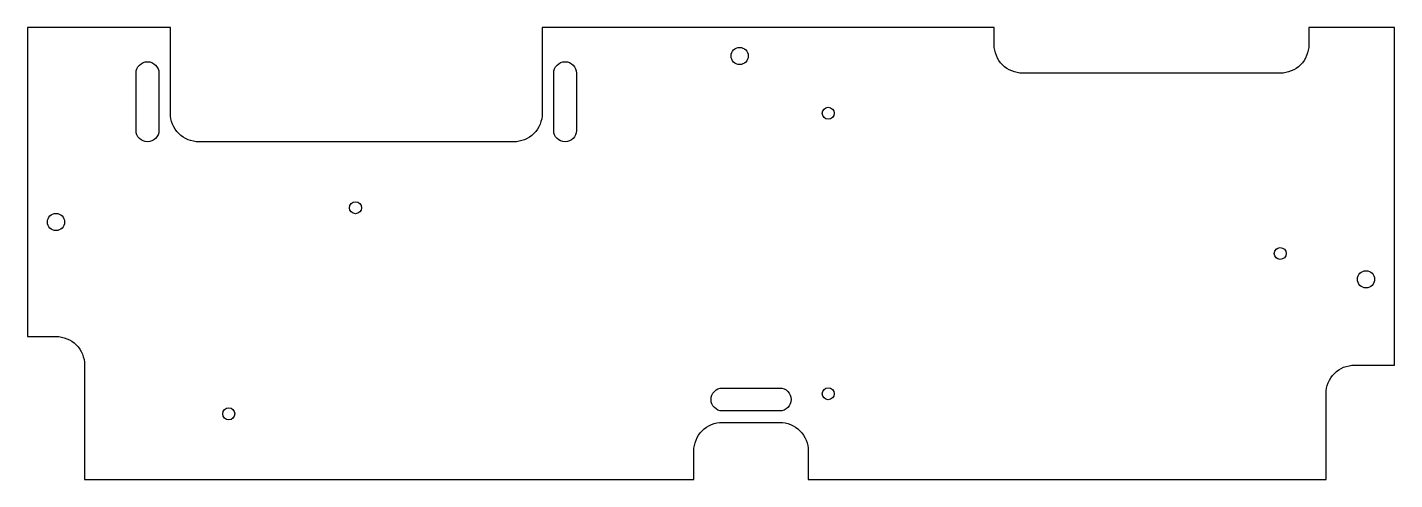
# Model space of a CAD drawing. Header units: millimetres. Extents: x -239 to 0, y 0 to 79.
import ezdxf

# ---------------------------------------------------------------- set-up
doc = ezdxf.new("R2010")
doc.units = ezdxf.units.MM
doc.layers.get('0').update_dxf_attribs({"linetype": 'CONTINUOUS'})

msp = doc.modelspace()

# ---------------------------------------------------------------- linework, layer by layer
for points in [[(-15, 79), (-15, 76, -0.414214), (-20, 71), (-65, 71, -0.414214), (-70, 76), (-70, 79), (-149, 79), (-149, 64, -0.414214), (-154, 59), (-209, 59, -0.414214), (-214, 64), (-214, 79), (-239, 79), (-239, 25), (-234, 25, -0.414214), (-229, 20), (-229, 0), (-122.5, 0), (-122.5, 5, -0.414214), (-117.5, 10), (-107.5, 10, -0.414214), (-102.5, 5), (-102.5, 0), (-12, 0), (-12, 15, -0.414214), (-7, 20), (0, 20), (0, 79)], [(-216, 71), (-216, 61, -1), (-220, 61), (-220, 71, -1)], [(-143, 71), (-143, 61, -1), (-147, 61), (-147, 71, -1)], [(-117.5, 16), (-107.5, 16, -1), (-107.5, 12), (-117.5, 12, -1)]]:
    msp.add_lwpolyline(points, format="xyb", close=True)
for centre, radius in [((-114.5, 74), 1.5), ((-99, 64), 1.04), ((-181.64, 47.5), 1.05), ((-234, 45), 1.5), ((-20, 39.5), 1.04), ((-5, 35), 1.5), ((-99, 15), 1.04), ((-203.8, 11.5), 1.05)]:
    msp.add_circle(centre, radius)

doc.saveas('drawing.dxf')
